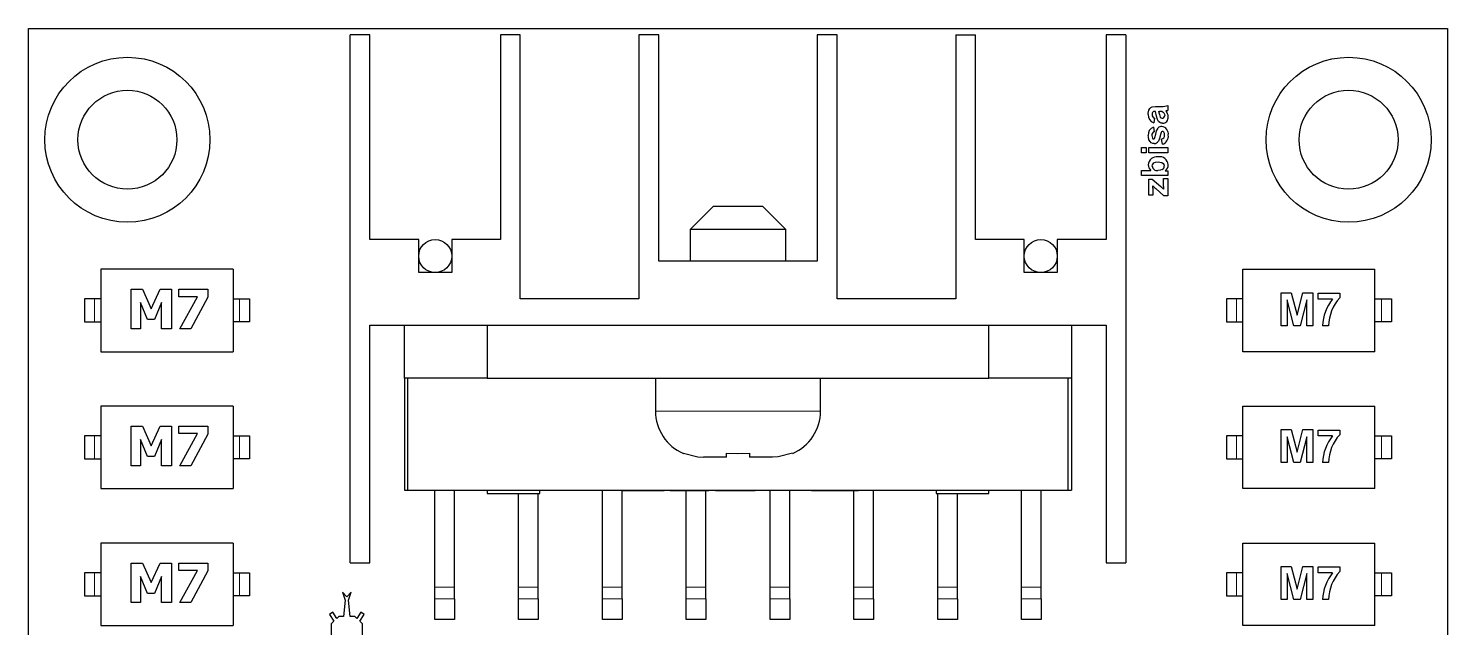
# Model space of a CAD drawing. Header units: millimetres. Extents: x 8.5 to 21.2, y 4.9 to 15.7.
# Drawn here: x 8.463 to 12.763, y 12.729 to 14.545 of the extents above; entities that cross this region are included whole.
import ezdxf

# ---------------------------------------------------------------- set-up
doc = ezdxf.new("R2010")
doc.units = ezdxf.units.MM
doc.linetypes.add('PHANTOM', pattern=[1.27, 0.635, -0.127, 0.127, -0.127, 0.127, -0.127])

msp = doc.modelspace()

# ---------------------------------------------------------------- linework, layer by layer
at = {"color": 7, "linetype": 'Continuous', "lineweight": 25}
for p, q in [((8.4629, 10.1701), (8.4629, 14.5451)), ((8.4629, 14.5451), (12.7629, 14.5451)), ((12.7629, 14.5451), (12.7629, 10.1701)), ((9.4379, 12.9251), (9.4379, 14.5251)), ((9.4979, 14.5251), (9.4379, 14.5251)), ((9.4979, 13.9051), (9.4979, 14.5251)), ((9.8929, 14.5251), (9.8929, 13.9051)), ((9.9529, 14.5251), (9.8929, 14.5251)), ((9.9529, 13.7251), (9.9529, 14.5251)), ((10.3129, 14.5251), (10.3129, 13.7251)), ((10.3729, 14.5251), (10.3129, 14.5251)), ((10.3729, 13.8391), (10.3729, 14.5251)), ((10.8529, 14.5251), (10.8529, 13.8391)), ((10.9129, 14.5251), (10.8529, 14.5251)), ((10.9129, 13.7251), (10.9129, 14.5251)), ((11.2729, 14.5251), (11.2729, 13.7251)), ((11.2729, 14.5251), (11.3329, 14.5251)), ((11.3329, 13.9051), (11.3329, 14.5251)), ((11.7279, 14.5251), (11.7279, 13.9051)), ((11.7879, 14.5251), (11.7279, 14.5251)), ((11.7879, 14.5251), (11.7879, 12.9251)), ((11.8774, 14.2934), (11.8759, 14.2934)), ((11.8812, 14.2785), (11.8774, 14.2934)), ((11.8783, 14.3085), (11.8963, 14.3083)), ((11.8874, 14.2934), (11.8905, 14.2934)), ((11.9153, 14.3117), (11.9153, 14.2966)), ((11.8714, 14.246), (11.8741, 14.2316)), ((11.875, 14.2728), (11.8725, 14.2589)), ((11.8987, 14.1939), (11.8964, 14.2092)), ((11.8353, 14.1683), (11.8353, 14.1836)), ((11.8353, 14.1836), (11.8495, 14.1836)), ((11.8495, 14.1683), (11.8353, 14.1683)), ((11.8495, 14.1836), (11.8495, 14.1683)), ((11.8573, 14.1683), (11.8573, 14.1836)), ((11.8573, 14.1836), (11.9153, 14.1836)), ((11.9153, 14.1683), (11.8573, 14.1683)), ((11.9153, 14.1836), (11.9153, 14.1683)), ((11.8353, 14.0993), (11.8353, 14.1147)), ((11.8353, 14.1147), (11.8641, 14.1147)), ((11.9068, 14.1136), (11.9153, 14.1136)), ((11.9153, 14.1136), (11.9153, 14.0993)), ((11.9153, 14.0993), (11.8353, 14.0993)), ((11.8573, 14.04), (11.8573, 14.0879)), ((11.8573, 14.0879), (11.8682, 14.0879)), ((11.8682, 14.0879), (11.8937, 14.0657)), ((11.8937, 14.0657), (11.9021, 14.0579)), ((11.9018, 14.0658), (11.9018, 14.0896)), ((11.9018, 14.0896), (11.9153, 14.0896)), ((11.9153, 14.0896), (11.9153, 14.0378)), ((11.8701, 14.04), (11.8573, 14.04)), ((11.8699, 14.0605), (11.8701, 14.04)), ((11.9032, 14.0378), (11.8784, 14.0595)), ((11.9153, 14.0378), (11.9032, 14.0378)), ((10.5379, 14.0051), (10.4679, 13.9351)), ((10.6879, 14.0051), (10.5379, 14.0051)), ((10.7579, 13.9351), (10.6879, 14.0051)), ((10.4679, 13.9351), (10.4679, 13.8391)), ((10.7579, 13.9351), (10.4679, 13.9351)), ((10.7579, 13.8391), (10.7579, 13.9351)), ((9.6454, 13.9051), (9.4979, 13.9051)), ((9.6454, 13.8051), (9.6454, 13.9051)), ((9.7454, 13.9051), (9.7454, 13.8051)), ((9.8929, 13.9051), (9.7454, 13.9051)), ((11.4804, 13.9051), (11.3329, 13.9051)), ((11.4804, 13.8051), (11.4804, 13.9051)), ((11.5804, 13.9051), (11.5804, 13.8051)), ((11.7279, 13.9051), (11.5804, 13.9051)), ((9.0829, 13.8151), (8.6829, 13.8151)), ((8.6829, 13.8151), (8.6829, 13.5651)), ((9.0829, 13.8151), (9.0829, 13.5651)), ((9.7454, 13.8051), (9.6454, 13.8051)), ((10.8529, 13.8391), (10.3729, 13.8391)), ((11.5804, 13.8051), (11.4804, 13.8051)), ((12.1429, 13.8151), (12.5429, 13.8151)), ((12.1429, 13.5651), (12.1429, 13.8151)), ((12.5429, 13.5651), (12.5429, 13.8151)), ((8.6329, 13.7251), (8.6329, 13.6551)), ((8.6629, 13.7251), (8.6329, 13.7251)), ((8.6829, 13.7251), (8.6629, 13.7251)), ((8.774, 13.6344), (8.774, 13.7544)), ((8.774, 13.7544), (8.8087, 13.7544)), ((8.8087, 13.7544), (8.8354, 13.6951)), ((8.8354, 13.6951), (8.8618, 13.7544)), ((8.8618, 13.7544), (8.8965, 13.7544)), ((8.8965, 13.7544), (8.8965, 13.6344)), ((8.9184, 13.7317), (8.9184, 13.7544)), ((8.9184, 13.7544), (9.0067, 13.7544)), ((8.9756, 13.7317), (8.9184, 13.7317)), ((8.922, 13.6344), (8.9756, 13.7317)), ((9.0067, 13.7305), (8.9555, 13.6344)), ((9.0067, 13.7544), (9.0067, 13.7305)), ((9.0829, 13.7251), (9.1029, 13.7251)), ((9.1029, 13.7251), (9.1329, 13.7251)), ((9.1329, 13.7251), (9.1329, 13.6551)), ((10.3129, 13.7251), (9.9529, 13.7251)), ((11.2729, 13.7251), (10.9129, 13.7251)), ((12.0929, 13.7251), (12.0929, 13.6551)), ((12.1229, 13.7251), (12.0929, 13.7251)), ((12.1429, 13.7251), (12.1229, 13.7251)), ((12.2583, 13.6438), (12.2583, 13.7438)), ((12.2583, 13.7438), (12.2885, 13.7438)), ((12.277, 13.7225), (12.2769, 13.6438)), ((12.2967, 13.6438), (12.277, 13.7225)), ((12.2885, 13.7438), (12.3066, 13.6756)), ((12.3066, 13.6756), (12.3243, 13.7438)), ((12.336, 13.7225), (12.3162, 13.6438)), ((12.3243, 13.7438), (12.3547, 13.7438)), ((12.336, 13.6438), (12.336, 13.7225)), ((12.3547, 13.7438), (12.3547, 13.6438)), ((12.3706, 13.7425), (12.4362, 13.7425)), ((12.3706, 13.7247), (12.3706, 13.7425)), ((12.4142, 13.7247), (12.3706, 13.7247)), ((12.4362, 13.7425), (12.4362, 13.7285)), ((12.5429, 13.7251), (12.5629, 13.7251)), ((12.5629, 13.7251), (12.5929, 13.7251)), ((12.5929, 13.7251), (12.5929, 13.6551)), ((8.8242, 13.6626), (8.8024, 13.7139)), ((8.8024, 13.7139), (8.8024, 13.6344)), ((8.8666, 13.7139), (8.8448, 13.6626)), ((8.8666, 13.6344), (8.8666, 13.7139)), ((8.6329, 13.6551), (8.6629, 13.6551)), ((8.6629, 13.6551), (8.6829, 13.6551)), ((8.8024, 13.6344), (8.774, 13.6344)), ((8.8448, 13.6626), (8.8242, 13.6626)), ((8.8965, 13.6344), (8.8666, 13.6344)), ((8.9555, 13.6344), (8.922, 13.6344)), ((9.1029, 13.6551), (9.0829, 13.6551)), ((9.1329, 13.6551), (9.1029, 13.6551)), ((9.4979, 13.6451), (11.7279, 13.6451)), ((9.4979, 12.9251), (9.4979, 13.6451)), ((9.6029, 13.4851), (9.6029, 13.6451)), ((9.8529, 13.6451), (9.8529, 13.4851)), ((11.3729, 13.4851), (11.3729, 13.6451)), ((11.6229, 13.6451), (11.6229, 13.4851)), ((11.7279, 13.6451), (11.7279, 12.9251)), ((12.0929, 13.6551), (12.1229, 13.6551)), ((12.1229, 13.6551), (12.1429, 13.6551)), ((12.2769, 13.6438), (12.2583, 13.6438)), ((12.3162, 13.6438), (12.2967, 13.6438)), ((12.3547, 13.6438), (12.336, 13.6438)), ((12.4025, 13.6438), (12.384, 13.6438)), ((12.5629, 13.6551), (12.5429, 13.6551)), ((12.5929, 13.6551), (12.5629, 13.6551)), ((8.6829, 13.5651), (9.0829, 13.5651)), ((12.5429, 13.5651), (12.1429, 13.5651)), ((9.8529, 13.4851), (9.6029, 13.4851)), ((9.6029, 13.4851), (9.6029, 13.1451)), ((9.6129, 13.1451), (9.6129, 13.4851)), ((9.8529, 13.4851), (11.3729, 13.4851)), ((10.3629, 13.4851), (10.3629, 13.3851)), ((10.8629, 13.3851), (10.8629, 13.4851)), ((11.6229, 13.4851), (11.3729, 13.4851)), ((11.6129, 13.1451), (11.6129, 13.4851)), ((11.6229, 13.4851), (11.6229, 13.1451)), ((8.6829, 13.4001), (8.6829, 13.1501)), ((9.0829, 13.4001), (8.6829, 13.4001)), ((9.0829, 13.4001), (9.0829, 13.1501)), ((12.1429, 13.4001), (12.5429, 13.4001)), ((12.1429, 13.1501), (12.1429, 13.4001)), ((12.5429, 13.1501), (12.5429, 13.4001)), ((8.774, 13.2194), (8.774, 13.3394)), ((8.774, 13.3394), (8.8087, 13.3394)), ((8.8087, 13.3394), (8.8354, 13.2801)), ((8.8354, 13.2801), (8.8618, 13.3394)), ((8.8618, 13.3394), (8.8965, 13.3394)), ((8.8965, 13.3394), (8.8965, 13.2194)), ((8.9184, 13.3167), (8.9184, 13.3394)), ((8.9184, 13.3394), (9.0067, 13.3394)), ((9.0067, 13.3394), (9.0067, 13.3155)), ((8.6329, 13.3101), (8.6329, 13.2401)), ((8.6629, 13.3101), (8.6329, 13.3101)), ((8.6829, 13.3101), (8.6629, 13.3101)), ((8.8242, 13.2476), (8.8024, 13.2989)), ((8.8024, 13.2989), (8.8024, 13.2194)), ((8.8666, 13.2989), (8.8448, 13.2476)), ((8.8666, 13.2194), (8.8666, 13.2989)), ((8.9756, 13.3167), (8.9184, 13.3167)), ((8.922, 13.2194), (8.9756, 13.3167)), ((9.0067, 13.3155), (8.9555, 13.2194)), ((9.0829, 13.3101), (9.1029, 13.3101)), ((9.1029, 13.3101), (9.1329, 13.3101)), ((9.1329, 13.3101), (9.1329, 13.2401)), ((12.0929, 13.3101), (12.0929, 13.2401)), ((12.1229, 13.3101), (12.0929, 13.3101)), ((12.1429, 13.3101), (12.1229, 13.3101)), ((12.2583, 13.3288), (12.2885, 13.3288)), ((12.2583, 13.2288), (12.2583, 13.3288)), ((12.277, 13.3075), (12.2769, 13.2288)), ((12.2967, 13.2288), (12.277, 13.3075)), ((12.2885, 13.3288), (12.3066, 13.2606)), ((12.3066, 13.2606), (12.3243, 13.3288)), ((12.336, 13.3075), (12.3162, 13.2288)), ((12.3243, 13.3288), (12.3547, 13.3288)), ((12.336, 13.2288), (12.336, 13.3075)), ((12.3547, 13.3288), (12.3547, 13.2288)), ((12.3706, 13.3097), (12.3706, 13.3275)), ((12.3706, 13.3275), (12.4362, 13.3275)), ((12.4142, 13.3097), (12.3706, 13.3097)), ((12.4362, 13.3275), (12.4362, 13.3135)), ((12.5429, 13.3101), (12.5629, 13.3101)), ((12.5629, 13.3101), (12.5929, 13.3101)), ((12.5929, 13.3101), (12.5929, 13.2401)), ((8.8448, 13.2476), (8.8242, 13.2476)), ((10.5779, 13.2451), (10.5086, 13.2451)), ((10.5779, 13.2451), (10.5779, 13.258)), ((10.6479, 13.258), (10.6479, 13.2451)), ((10.7172, 13.2451), (10.6479, 13.2451)), ((8.6329, 13.2401), (8.6629, 13.2401)), ((8.6629, 13.2401), (8.6829, 13.2401)), ((8.8024, 13.2194), (8.774, 13.2194)), ((8.8965, 13.2194), (8.8666, 13.2194)), ((8.9555, 13.2194), (8.922, 13.2194)), ((9.1029, 13.2401), (9.0829, 13.2401)), ((9.1329, 13.2401), (9.1029, 13.2401)), ((12.0929, 13.2401), (12.1229, 13.2401)), ((12.1229, 13.2401), (12.1429, 13.2401)), ((12.2769, 13.2288), (12.2583, 13.2288)), ((12.3162, 13.2288), (12.2967, 13.2288)), ((12.3547, 13.2288), (12.336, 13.2288)), ((12.4025, 13.2288), (12.384, 13.2288)), ((12.5629, 13.2401), (12.5429, 13.2401)), ((12.5929, 13.2401), (12.5629, 13.2401)), ((8.6829, 13.1501), (9.0829, 13.1501)), ((9.6029, 13.1451), (9.6129, 13.1451)), ((9.6129, 13.1451), (11.6129, 13.1451)), ((9.6939, 12.851), (9.6939, 13.1451)), ((9.7539, 12.851), (9.7539, 13.1451)), ((9.8529, 13.1451), (9.8529, 13.1351)), ((9.8529, 13.1351), (10.0129, 13.1351)), ((9.9479, 12.851), (9.9479, 13.1351)), ((10.0079, 12.851), (10.0079, 13.1351)), ((10.0129, 13.1351), (10.0129, 13.1451)), ((10.2019, 12.851), (10.2019, 13.1451)), ((10.2619, 12.851), (10.2619, 13.1451)), ((10.2627, 13.1451), (10.2627, 13.1441)), ((10.2627, 13.1441), (10.2991, 13.1441)), ((10.2991, 13.1441), (10.2991, 13.1451)), ((10.2991, 13.1441), (10.3895, 13.1441)), ((10.3895, 13.1441), (10.3895, 13.1451)), ((10.4033, 13.1441), (10.4033, 13.1451)), ((10.4074, 13.1441), (10.4074, 13.1451)), ((10.4074, 13.1441), (10.4671, 13.1441)), ((10.4559, 12.851), (10.4559, 13.1441)), ((10.4671, 13.1441), (10.5242, 13.1441)), ((10.5159, 12.851), (10.5159, 13.1441)), ((10.5242, 13.1441), (10.5242, 13.1451)), ((10.5448, 13.1441), (10.5448, 13.1451)), ((10.5448, 13.1441), (10.6025, 13.1441)), ((10.6025, 13.1441), (10.665, 13.1441)), ((10.665, 13.1441), (10.665, 13.1451)), ((10.6868, 13.1441), (10.6868, 13.1451)), ((10.6913, 13.1451), (10.6913, 13.1441)), ((10.7099, 12.851), (10.7099, 13.1441)), ((10.7699, 12.851), (10.7699, 13.1441)), ((10.7994, 13.1441), (10.7994, 13.1451)), ((10.8052, 13.1441), (10.8052, 13.1451)), ((10.8351, 13.1451), (10.8351, 13.1441)), ((10.8351, 13.1441), (10.8703, 13.1441)), ((10.8703, 13.1441), (10.8703, 13.1451)), ((10.8703, 13.1441), (10.9443, 13.1441)), ((10.9443, 13.1441), (10.9443, 13.1451)), ((10.9443, 13.1441), (10.9779, 13.1441)), ((10.9639, 12.851), (10.9639, 13.1441)), ((10.9779, 13.1441), (10.9779, 13.1451)), ((11.0239, 12.851), (11.0239, 13.1451)), ((11.2129, 13.1451), (11.2129, 13.1351)), ((11.2129, 13.1351), (11.3729, 13.1351)), ((11.2179, 12.851), (11.2179, 13.1351)), ((11.2779, 12.851), (11.2779, 13.1351)), ((11.3729, 13.1351), (11.3729, 13.1451)), ((11.4719, 12.851), (11.4719, 13.1451)), ((11.5319, 12.851), (11.5319, 13.1451)), ((11.6129, 13.1451), (11.6229, 13.1451)), ((12.5429, 13.1501), (12.1429, 13.1501)), ((9.0829, 12.9851), (8.6829, 12.9851)), ((8.6829, 12.9851), (8.6829, 12.7351)), ((9.0829, 12.9851), (9.0829, 12.7351)), ((12.1429, 12.7351), (12.1429, 12.9851)), ((12.1429, 12.9851), (12.5429, 12.9851)), ((12.5429, 12.7351), (12.5429, 12.9851)), ((8.774, 12.9244), (8.8087, 12.9244)), ((8.774, 12.8044), (8.774, 12.9244)), ((8.8087, 12.9244), (8.8354, 12.8651)), ((8.8354, 12.8651), (8.8618, 12.9244)), ((8.8618, 12.9244), (8.8965, 12.9244)), ((8.8965, 12.9244), (8.8965, 12.8044)), ((8.9184, 12.9017), (8.9184, 12.9244)), ((8.9184, 12.9244), (9.0067, 12.9244)), ((8.9756, 12.9017), (8.9184, 12.9017)), ((8.922, 12.8044), (8.9756, 12.9017)), ((9.0067, 12.9005), (8.9555, 12.8044)), ((9.0067, 12.9244), (9.0067, 12.9005)), ((9.4379, 12.9251), (9.4979, 12.9251)), ((11.7279, 12.9251), (11.7879, 12.9251)), ((12.2583, 12.8138), (12.2583, 12.9138)), ((12.2583, 12.9138), (12.2885, 12.9138)), ((12.2885, 12.9138), (12.3066, 12.8456)), ((12.3066, 12.8456), (12.3243, 12.9138)), ((12.3243, 12.9138), (12.3547, 12.9138)), ((12.3547, 12.9138), (12.3547, 12.8138)), ((12.3706, 12.8947), (12.3706, 12.9125)), ((12.3706, 12.9125), (12.4362, 12.9125)), ((12.4362, 12.9125), (12.4362, 12.8985)), ((8.6329, 12.8951), (8.6329, 12.8251)), ((8.6629, 12.8951), (8.6329, 12.8951)), ((8.6829, 12.8951), (8.6629, 12.8951)), ((8.8242, 12.8326), (8.8024, 12.8839)), ((8.8024, 12.8839), (8.8024, 12.8044)), ((8.8666, 12.8839), (8.8448, 12.8326)), ((8.8666, 12.8044), (8.8666, 12.8839)), ((9.0829, 12.8951), (9.1029, 12.8951)), ((9.1029, 12.8951), (9.1329, 12.8951)), ((9.1329, 12.8951), (9.1329, 12.8251)), ((12.0929, 12.8951), (12.0929, 12.8251)), ((12.1229, 12.8951), (12.0929, 12.8951)), ((12.1429, 12.8951), (12.1229, 12.8951)), ((12.277, 12.8925), (12.2769, 12.8138)), ((12.2967, 12.8138), (12.277, 12.8925)), ((12.336, 12.8925), (12.3162, 12.8138)), ((12.336, 12.8138), (12.336, 12.8925)), ((12.4142, 12.8947), (12.3706, 12.8947)), ((12.5429, 12.8951), (12.5629, 12.8951)), ((12.5629, 12.8951), (12.5929, 12.8951)), ((12.5929, 12.8951), (12.5929, 12.8251)), ((8.6329, 12.8251), (8.6629, 12.8251)), ((8.6629, 12.8251), (8.6829, 12.8251)), ((8.8448, 12.8326), (8.8242, 12.8326)), ((9.1029, 12.8251), (9.0829, 12.8251)), ((9.1329, 12.8251), (9.1029, 12.8251)), ((9.4151, 12.8361), (9.4232, 12.8124)), ((9.4278, 12.8219), (9.4151, 12.8361)), ((9.4404, 12.8361), (9.4278, 12.8219)), ((9.4323, 12.8124), (9.4404, 12.8361)), ((9.6939, 12.8156), (9.6939, 12.851)), ((9.6939, 12.7538), (9.6939, 12.8156)), ((9.7539, 12.8156), (9.7539, 12.851)), ((9.7539, 12.8156), (9.7539, 12.7538)), ((9.9479, 12.8156), (9.9479, 12.851)), ((9.9479, 12.7538), (9.9479, 12.8156)), ((10.0079, 12.8156), (10.0079, 12.851)), ((10.0079, 12.8156), (10.0079, 12.7538)), ((10.2019, 12.8156), (10.2019, 12.851)), ((10.2019, 12.7538), (10.2019, 12.8156)), ((10.2619, 12.8156), (10.2619, 12.851)), ((10.2619, 12.8156), (10.2619, 12.7538)), ((10.4559, 12.8156), (10.4559, 12.851)), ((10.4559, 12.7538), (10.4559, 12.8156)), ((10.5159, 12.8156), (10.5159, 12.851)), ((10.5159, 12.8156), (10.5159, 12.7538)), ((10.7099, 12.8156), (10.7099, 12.851)), ((10.7099, 12.7538), (10.7099, 12.8156)), ((10.7699, 12.8156), (10.7699, 12.851)), ((10.7699, 12.8156), (10.7699, 12.7538)), ((10.9639, 12.8156), (10.9639, 12.851)), ((10.9639, 12.7538), (10.9639, 12.8156)), ((11.0239, 12.8156), (11.0239, 12.851)), ((11.0239, 12.8156), (11.0239, 12.7538)), ((11.2179, 12.8156), (11.2179, 12.851)), ((11.2179, 12.7538), (11.2179, 12.8156)), ((11.2779, 12.8156), (11.2779, 12.851)), ((11.2779, 12.8156), (11.2779, 12.7538)), ((11.4719, 12.8156), (11.4719, 12.851)), ((11.4719, 12.7538), (11.4719, 12.8156)), ((11.5319, 12.8156), (11.5319, 12.851)), ((11.5319, 12.8156), (11.5319, 12.7538)), ((12.0929, 12.8251), (12.1229, 12.8251)), ((12.1229, 12.8251), (12.1429, 12.8251)), ((12.5629, 12.8251), (12.5429, 12.8251)), ((12.5929, 12.8251), (12.5629, 12.8251)), ((8.8024, 12.8044), (8.774, 12.8044)), ((8.8965, 12.8044), (8.8666, 12.8044)), ((8.9555, 12.8044), (8.922, 12.8044)), ((9.3856, 12.7751), (9.3755, 12.7689)), ((9.3971, 12.7561), (9.3856, 12.7751)), ((9.4232, 12.8124), (9.4175, 12.7629)), ((9.438, 12.7629), (9.4323, 12.8124)), ((9.47, 12.7751), (9.4584, 12.7561)), ((9.4801, 12.7689), (9.47, 12.7751)), ((12.2769, 12.8138), (12.2583, 12.8138)), ((12.3162, 12.8138), (12.2967, 12.8138)), ((12.3547, 12.8138), (12.336, 12.8138)), ((12.4025, 12.8138), (12.384, 12.8138)), ((8.6829, 12.7351), (9.0829, 12.7351)), ((9.3755, 12.7689), (9.3883, 12.7479)), ((9.3883, 12.7479), (9.3803, 12.7399)), ((9.3803, 12.7399), (9.3803, 12.7064)), ((9.404, 12.7629), (9.3971, 12.7561)), ((9.4175, 12.7629), (9.404, 12.7629)), ((9.4515, 12.7629), (9.438, 12.7629)), ((9.4584, 12.7561), (9.4515, 12.7629)), ((9.4672, 12.7479), (9.4801, 12.7689)), ((9.4752, 12.7399), (9.4672, 12.7479)), ((9.4752, 12.7064), (9.4752, 12.7399)), ((9.7539, 12.7538), (9.6939, 12.7538)), ((10.0079, 12.7538), (9.9479, 12.7538)), ((10.2619, 12.7538), (10.2019, 12.7538)), ((10.5159, 12.7538), (10.4559, 12.7538)), ((10.7699, 12.7538), (10.7099, 12.7538)), ((11.0239, 12.7538), (10.9639, 12.7538)), ((11.2779, 12.7538), (11.2179, 12.7538)), ((11.5319, 12.7538), (11.4719, 12.7538)), ((12.5429, 12.7351), (12.1429, 12.7351))]:
    msp.add_line(p, q, dxfattribs=at)
at = {"color": 8, "linetype": 'PHANTOM', "lineweight": 18}
for p, q in [((8.6629, 13.6551), (8.6629, 13.7251)), ((9.1029, 13.7251), (9.1029, 13.6551)), ((12.1229, 13.6551), (12.1229, 13.7251)), ((12.5629, 13.6551), (12.5629, 13.7251)), ((10.3629, 13.3851), (10.6129, 13.3851)), ((10.6129, 13.3851), (10.8629, 13.3851)), ((8.6629, 13.2401), (8.6629, 13.3101)), ((9.1029, 13.3101), (9.1029, 13.2401)), ((12.1229, 13.2401), (12.1229, 13.3101)), ((12.5629, 13.2401), (12.5629, 13.3101)), ((10.4671, 13.1441), (10.4671, 13.1451)), ((10.6025, 13.1441), (10.6025, 13.1451)), ((10.7454, 13.1441), (10.7454, 13.1451)), ((8.6629, 12.8251), (8.6629, 12.8951)), ((9.1029, 12.8951), (9.1029, 12.8251)), ((12.1229, 12.8251), (12.1229, 12.8951)), ((12.5629, 12.8251), (12.5629, 12.8951)), ((9.6939, 12.851), (9.7539, 12.851)), ((9.7539, 12.8156), (9.6939, 12.8156)), ((9.9479, 12.851), (10.0079, 12.851)), ((10.0079, 12.8156), (9.9479, 12.8156)), ((10.2019, 12.851), (10.2619, 12.851)), ((10.2619, 12.8156), (10.2019, 12.8156)), ((10.4559, 12.851), (10.5159, 12.851)), ((10.5159, 12.8156), (10.4559, 12.8156)), ((10.7099, 12.851), (10.7699, 12.851)), ((10.7699, 12.8156), (10.7099, 12.8156)), ((10.9639, 12.851), (11.0239, 12.851)), ((11.0239, 12.8156), (10.9639, 12.8156)), ((11.2179, 12.851), (11.2779, 12.851)), ((11.2779, 12.8156), (11.2179, 12.8156)), ((11.4719, 12.851), (11.5319, 12.851)), ((11.5319, 12.8156), (11.4719, 12.8156))]:
    msp.add_line(p, q, dxfattribs=at)
at = {"color": 7, "linetype": 'Continuous', "lineweight": 25, "flags": 128}
for points in [[(11.856, 14.2841), (11.8561, 14.2881), (11.8577, 14.2974), (11.8602, 14.3024), (11.8634, 14.3057), (11.8676, 14.3076), (11.8783, 14.3085)], [(11.8759, 14.2934), (11.8719, 14.2928), (11.8703, 14.2918), (11.869, 14.2904), (11.8682, 14.2879), (11.8677, 14.283)], [(11.8994, 14.2574), (11.8954, 14.2578), (11.8905, 14.2598), (11.8866, 14.2633), (11.8837, 14.2688), (11.8812, 14.2785)], [(11.898, 14.2928), (11.9007, 14.2914), (11.903, 14.2891)], [(11.903, 14.2891), (11.9051, 14.2853), (11.9058, 14.2813)], [(11.8746, 14.2118), (11.8756, 14.2139), (11.8786, 14.2248), (11.8812, 14.2342), (11.8858, 14.2431)], [(11.8738, 14.196), (11.8698, 14.1965), (11.8651, 14.1985), (11.8612, 14.2019), (11.8581, 14.2072), (11.8562, 14.2164), (11.856, 14.2204)], [(11.8943, 14.2264), (11.8904, 14.2112), (11.8868, 14.2029)], [(11.9055, 14.2216), (11.9049, 14.2268), (11.9033, 14.2306)], [(11.8677, 14.1274), (11.8684, 14.1314), (11.8704, 14.1349), (11.8732, 14.1373), (11.8779, 14.1393), (11.8865, 14.1402)], [(11.8983, 14.1174), (11.8929, 14.1152), (11.8851, 14.1145)], [(11.8865, 14.1402), (11.8905, 14.14), (11.8971, 14.1384), (11.9007, 14.136), (11.9034, 14.1326), (11.9044, 14.1287), (11.9044, 14.128)], [(10.4479, 13.258), (10.491, 13.2461), (10.5086, 13.2451)], [(10.5779, 13.258), (10.6129, 13.2564), (10.6479, 13.258)], [(10.7779, 13.258), (10.7348, 13.2461), (10.7172, 13.2451)]]:
    msp.add_lwpolyline(points, dxfattribs=at)
at = {"color": 7, "linetype": 'Continuous', "lineweight": 25}
for centre, radius in [((8.7629, 14.2076), 0.25), ((12.4629, 14.2076), 0.25), ((8.7629, 14.2076), 0.15), ((12.4629, 14.2076), 0.15), ((9.6954, 13.8551), 0.05), ((11.5304, 13.8551), 0.05)]:
    msp.add_circle(centre, radius, dxfattribs=at)
for centre, radius, start, end in [((11.8789, 14.2811), 0.023, 172.5193, 253.9575), ((11.8771, 14.282), 0.00944, 174.3488, 256.9222), ((11.9987, 14.3153), 0.1134, 191.1397, 200.4377), ((11.8919, 14.2646), 0.0289, 77.8628, 92.8413), ((11.899, 14.3474), 0.0392, 266.0734, 294.6332), ((11.8977, 14.2808), 0.00806, 270.8123, 3.4299), ((11.899, 14.275), 0.0176, 271.3249, 5.3855), ((11.9148, 14.2783), 0.0172, 103.5211, 109.8773), ((11.8911, 14.2764), 0.0255, 0.5975, 45.4699), ((11.8963, 14.3476), 0.0544, 285.4726, 290.4657), ((11.8791, 14.224), 0.0233, 109.23, 188.8425), ((11.8964, 14.234), 0.014, 86.5725, 139.2317), ((11.8979, 14.2792), 0.00649, 212.6643, 269.6647), ((11.8938, 14.2252), 0.023, 351.0627, 81.6517), ((11.8767, 14.2222), 0.00974, 105.5306, 189.0313), ((11.8834, 14.2194), 0.0164, 175.6962, 206.7674), ((11.8718, 14.2138), 0.00356, 210.2426, 270.5099), ((11.8718, 14.2137), 0.0034, 271.5326, 326.5766), ((11.8742, 14.211), 0.015, 268.6385, 327.2549), ((11.9067, 14.2245), 0.0125, 145.884, 171.2205), ((11.8991, 14.2286), 0.00399, 88.3481, 133.5634), ((11.8939, 14.2206), 0.0117, 282.5104, 4.933), ((11.8908, 14.2186), 0.026, 287.7585, 6.6819), ((11.8993, 14.2277), 0.00491, 36.1272, 91.4288), ((11.8822, 14.1299), 0.0263, 82.3641, 176.5725), ((11.8896, 14.129), 0.0272, 5.6524, 98.1132), ((11.8778, 14.1316), 0.0218, 180.3989, 230.8831), ((11.8823, 14.1289), 0.0146, 186.1722, 280.8667), ((11.8921, 14.128), 0.0123, 300.385, 359.8419), ((11.8941, 14.1322), 0.0225, 304.3142, 358.7627), ((11.6382, 14.0579), 0.2318, 0.6273, 2.3614), ((12.0239, 14.2271), 0.2219, 226.0106, 229.0417), ((12.1518, 14.0715), 0.2501, 181.2938, 183.1114), ((12.5232, 13.6379), 0.1393, 141.4836, 177.582), ((12.5306, 13.642), 0.1281, 137.5156, 179.2196), ((10.5029, 13.3851), 0.14, 180, 246.6034), ((10.7229, 13.3851), 0.14, 293.4643, 0), ((12.5232, 13.2229), 0.1393, 141.4836, 177.582), ((12.5306, 13.227), 0.1281, 137.5156, 179.2196), ((12.5232, 12.8079), 0.1393, 141.4836, 177.582), ((12.5306, 12.812), 0.1281, 137.5156, 179.2196)]:
    msp.add_arc(centre, radius, start, end, dxfattribs=at)

doc.saveas('drawing.dxf')
